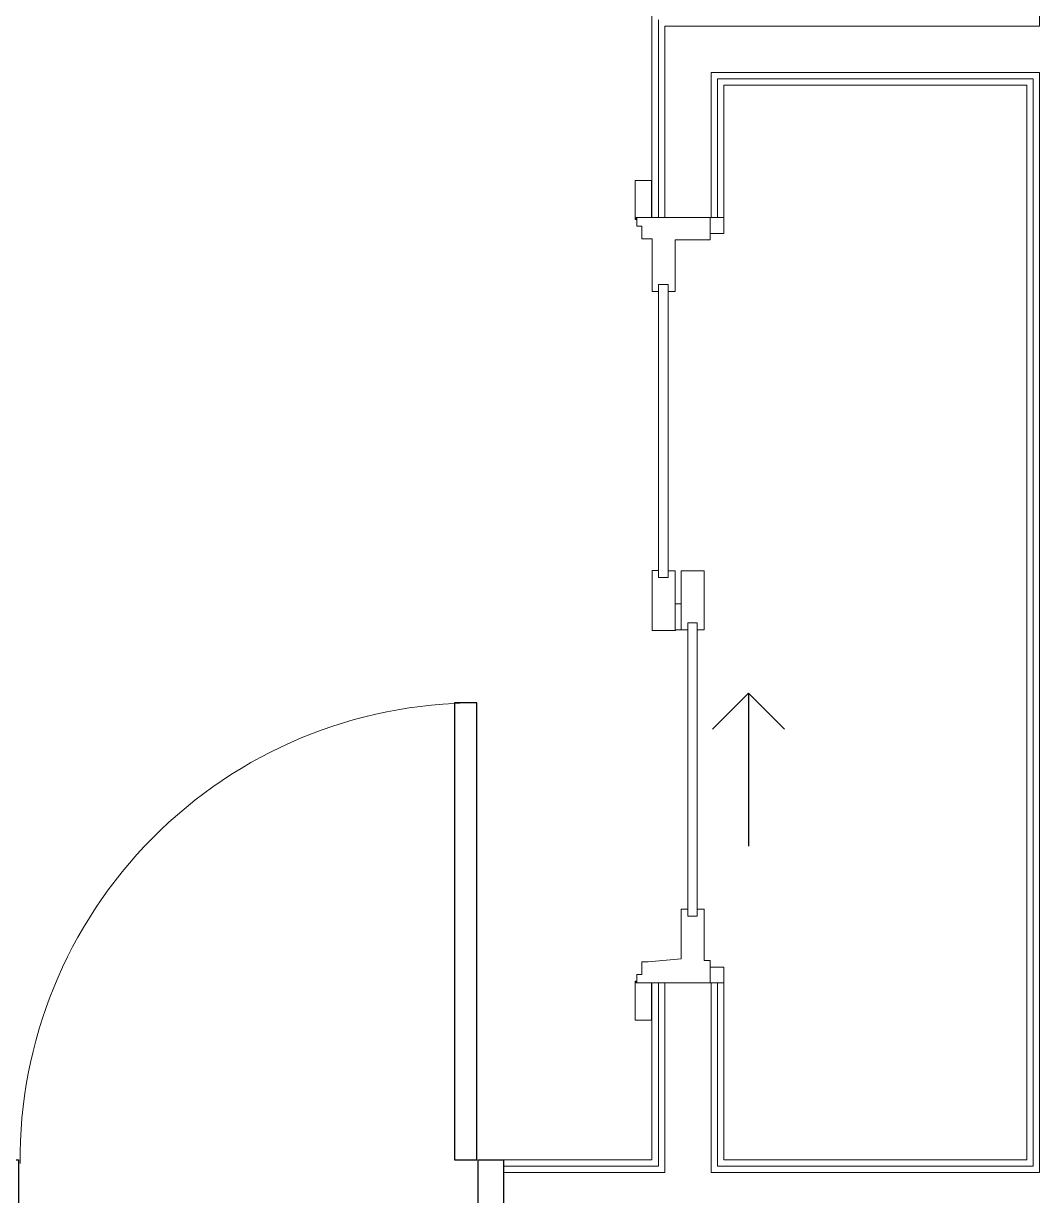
# Model space of a CAD drawing. Header units: inches. Extents: x -1176 to 1482, y -2527 to 978.
# Drawn here: x -435.5 to -355.8, y 353 to 444.9 of the extents above; entities that cross this region are included whole.
import ezdxf

# ---------------------------------------------------------------- set-up
doc = ezdxf.new("R2010")
doc.units = ezdxf.units.IN
doc.header["$MEASUREMENT"] = 0
for name, color, linetype, lineweight in [('A-DETL-GENF', 92, 'Continuous', 9), ('A-DOOR', 31, 'Continuous', 18), ('A-DOOR-FRAM', 31, 'Continuous', 30), ('A-DOOR-GLAZ', 31, 'Continuous', 9), ('A-DOOR-OPNG', 31, 'Continuous', 30), ('A-WALL', 113, 'Continuous', 18), ('I-WALL', 2, 'Continuous', 18)]:
    doc.layers.add(name, color=color, linetype=linetype, lineweight=lineweight)

# ---------------------------------------------------------------- blocks, each defined once
blk = doc.blocks.new('Single Flush - D1 3_ X 8_-8249534-3rd Floor Power _ Signal')
at = {"layer": 'A-DOOR', "lineweight": 30}
for p, q in [((16.15625, 38.625), (16.15625, 2.8125)), ((17.90625, 38.625), (16.15625, 38.625)), ((17.90625, 2.8125), (17.90625, 38.625)), ((16.15625, 2.8125), (17.90625, 2.8125))]:
    blk.add_line(p, q, dxfattribs=at)
at = {"layer": 'A-DOOR', "lineweight": 9}
blk.add_arc((17.90625, 2.8125), 35.8125, 90, 180.5, dxfattribs=at)
at = {"layer": 'A-DOOR-FRAM'}
for p, q in [((-20, -2.9375), (-20, 2.8125)), ((-20, 2.8125), (-18, 2.8125)), ((-18, -2.9375), (-18, 2.8125)), ((18.000004, -2.9375), (18.000004, 2.8125)), ((18.000004, 2.8125), (20.000004, 2.8125)), ((20.000004, -2.9375), (20.000004, 2.8125)), ((-20, -2.9375), (-18, -2.9375)), ((18.000004, -2.9375), (20.000004, -2.9375))]:
    blk.add_line(p, q, dxfattribs=at)
blk = doc.blocks.new('Door-Sliding-JELD-WEN-2_Panel-Stationary_Active-Wide_Stile-EpicVue - D6 5_ X 8_-8222142-3rd Floor Power _ Signal')
at = {"layer": 'A-DETL-GENF'}
for p, q in [((-29.859, 4.121), (-32.906, 4.121)), ((-32.906, 4.121), (-32.906, 2.861)), ((-30, 2.861), (-30, 4.041)), ((-30, 4.041), (-29.859, 4.041)), ((-29.335, 4.006), (-30, 4.006)), ((-30, 4.006), (-30, -1.74)), ((-29.859, 4.041), (-29.859, 4.121)), ((-29.335, 3.61), (-29.335, 4.006)), ((30, 4.009), (29.335, 4.009)), ((29.335, 4.009), (29.335, 3.612)), ((29.859, 4.121), (29.859, 4.041)), ((32.906, 4.121), (29.859, 4.121)), ((29.859, 4.041), (30, 4.041)), ((30, 4.041), (30, 2.861)), ((30, -1.74), (30, 4.009)), ((32.906, 2.861), (32.906, 4.121)), ((-32.906, 2.861), (-30, 2.861)), ((-28.335, 3.61), (-29.335, 3.61)), ((-28.335, 3.123), (-28.335, 3.61)), ((-28.108, 0.523), (-28.335, 3.123)), ((2.324, 2.804), (-2.375, 2.804)), ((-2.375, 2.804), (-2.375, 0.96)), ((2.324, 2.295), (2.324, 2.804)), ((24.198, 2.804), (24.198, 2.295)), ((28.334, 2.804), (24.198, 2.804)), ((29.335, 3.612), (28.334, 3.612)), ((28.334, 3.612), (28.334, 2.804)), ((30, 2.861), (32.906, 2.861)), ((1.781, 1.545), (1.781, 2.295)), ((1.781, 2.295), (2.324, 2.295)), ((24.198, 2.295), (24.754, 2.295)), ((24.754, 2.295), (24.754, 1.545)), ((-2.375, 0.96), (-2.319, 0.96)), ((-2.319, 1.01), (-2.319, 0.96)), ((-0.283, 1.01), (-2.319, 1.01)), ((-2.319, 0.96), (-2.319, 0.014)), ((-0.283, 0.523), (-0.283, 1.01)), ((-0.283, 1.01), (2.312, 1.01)), ((2.312, 1.545), (1.781, 1.545)), ((2.312, 1.01), (2.312, 1.545)), ((24.754, 1.545), (24.208, 1.545)), ((24.208, 1.545), (24.208, 1.01)), ((24.208, 1.01), (28.25, 1.01)), ((28.25, 1.01), (28.25, -1.74)), ((-24.208, 0.523), (-28.108, 0.523)), ((-24.754, -0.736), (-24.754, 0.014)), ((-24.754, 0.014), (-24.208, 0.014)), ((-24.208, 0.014), (-24.208, 0.523)), ((-0.283, 0.523), (-2.319, 0.523)), ((-2.319, 0.014), (-1.781, 0.014)), ((-1.781, 0.014), (-1.781, -0.736)), ((2.313, 0.523), (-0.283, 0.523)), ((2.313, -1.271), (2.313, 0.523)), ((-24.224, -0.736), (-24.754, -0.736)), ((-24.224, -1.271), (-24.224, -0.736)), ((-1.781, -0.736), (-2.311, -0.736)), ((-2.311, -0.736), (-2.311, -1.271)), ((-30, -1.74), (-28.25, -1.74)), ((-28.25, -1.74), (-28.25, -1.271)), ((-28.25, -1.271), (-24.224, -1.271)), ((-2.311, -1.271), (2.313, -1.271)), ((28.25, -1.74), (30, -1.74))]:
    blk.add_line(p, q, dxfattribs=at)
at = {"layer": 'A-DOOR-FRAM', "lineweight": 9}
for p, q in [((-28.75, -1.74), (-30, -1.74)), ((-30, -1.74), (-30, -2.811)), ((-28.75, -2.811), (-28.75, -1.74)), ((28.75, -1.74), (28.75, -2.811)), ((30, -1.74), (28.75, -1.74)), ((30, -2.811), (30, -1.74)), ((-30, -2.811), (-28.75, -2.811)), ((28.75, -2.811), (30, -2.811))]:
    blk.add_line(p, q, dxfattribs=at)
at = {"layer": 'A-DOOR-GLAZ'}
for p, q in [((1.781, 2.295), (24.754, 2.295)), ((1.781, 1.545), (24.754, 1.545)), ((-24.754, 0.014), (-1.781, 0.014)), ((-24.754, -0.736), (-1.781, -0.736))]:
    blk.add_line(p, q, dxfattribs=at)
at = {"layer": 'A-DOOR-OPNG'}
for p, q in [((-10.1, -1.923), (-7.271, -4.752)), ((-7.271, -4.752), (-19.271, -4.752)), ((-10.1, -7.58), (-7.271, -4.752))]:
    blk.add_line(p, q, dxfattribs=at)

msp = doc.modelspace()

# ---------------------------------------------------------------- linework, layer by layer
at = {"layer": 'A-WALL'}
for p, q in [((-355.821, 444.708), (-355.821, 543.684)), ((-385.696, 445.208), (-385.696, 429.708)), ((-355.821, 444.708), (-385.196, 444.708)), ((-385.196, 444.708), (-385.196, 429.708)), ((-355.821, 441.083), (-381.571, 441.083)), ((-381.571, 441.083), (-381.571, 429.708)), ((-355.821, 354.855), (-355.821, 441.083)), ((-356.321, 440.583), (-381.071, 440.583)), ((-381.071, 440.583), (-381.071, 429.708)), ((-356.321, 355.355), (-356.321, 440.583)), ((-385.696, 369.708), (-385.696, 355.355)), ((-385.196, 369.708), (-385.196, 354.855)), ((-381.571, 369.708), (-381.571, 354.855)), ((-381.071, 369.708), (-381.071, 355.355)), ((-385.696, 355.355), (-397.821, 355.355)), ((-385.196, 354.855), (-397.821, 354.855)), ((-355.821, 354.855), (-381.571, 354.855)), ((-356.321, 355.355), (-381.071, 355.355))]:
    msp.add_line(p, q, dxfattribs=at)
at = {"layer": 'I-WALL'}
for p, q in [((-386.196, 445.708), (-386.196, 429.708)), ((-380.571, 440.083), (-356.821, 440.083)), ((-380.571, 429.708), (-380.571, 440.083)), ((-356.821, 440.083), (-356.821, 355.855)), ((-386.196, 369.708), (-386.196, 355.855)), ((-380.571, 355.855), (-380.571, 369.708)), ((-386.196, 355.855), (-397.821, 355.855)), ((-397.821, 355.855), (-397.821, 350.23)), ((-356.821, 355.855), (-380.571, 355.855))]:
    msp.add_line(p, q, dxfattribs=at)

# ---------------------------------------------------------------- block references
at = {"layer": 'A-DOOR', "rotation": 89.99999999999982}
msp.add_blockref('Door-Sliding-JELD-WEN-2_Panel-Stationary_Active-Wide_Stile-EpicVue - D6 5_ X 8_-8222142-3rd Floor Power _ Signal', (-383.383, 399.708), dxfattribs=at)
at = {"layer": 'A-DOOR'}
msp.add_blockref('Single Flush - D1 3_ X 8_-8249534-3rd Floor Power _ Signal', (-417.821, 353.043), dxfattribs=at)

doc.saveas('drawing.dxf')
